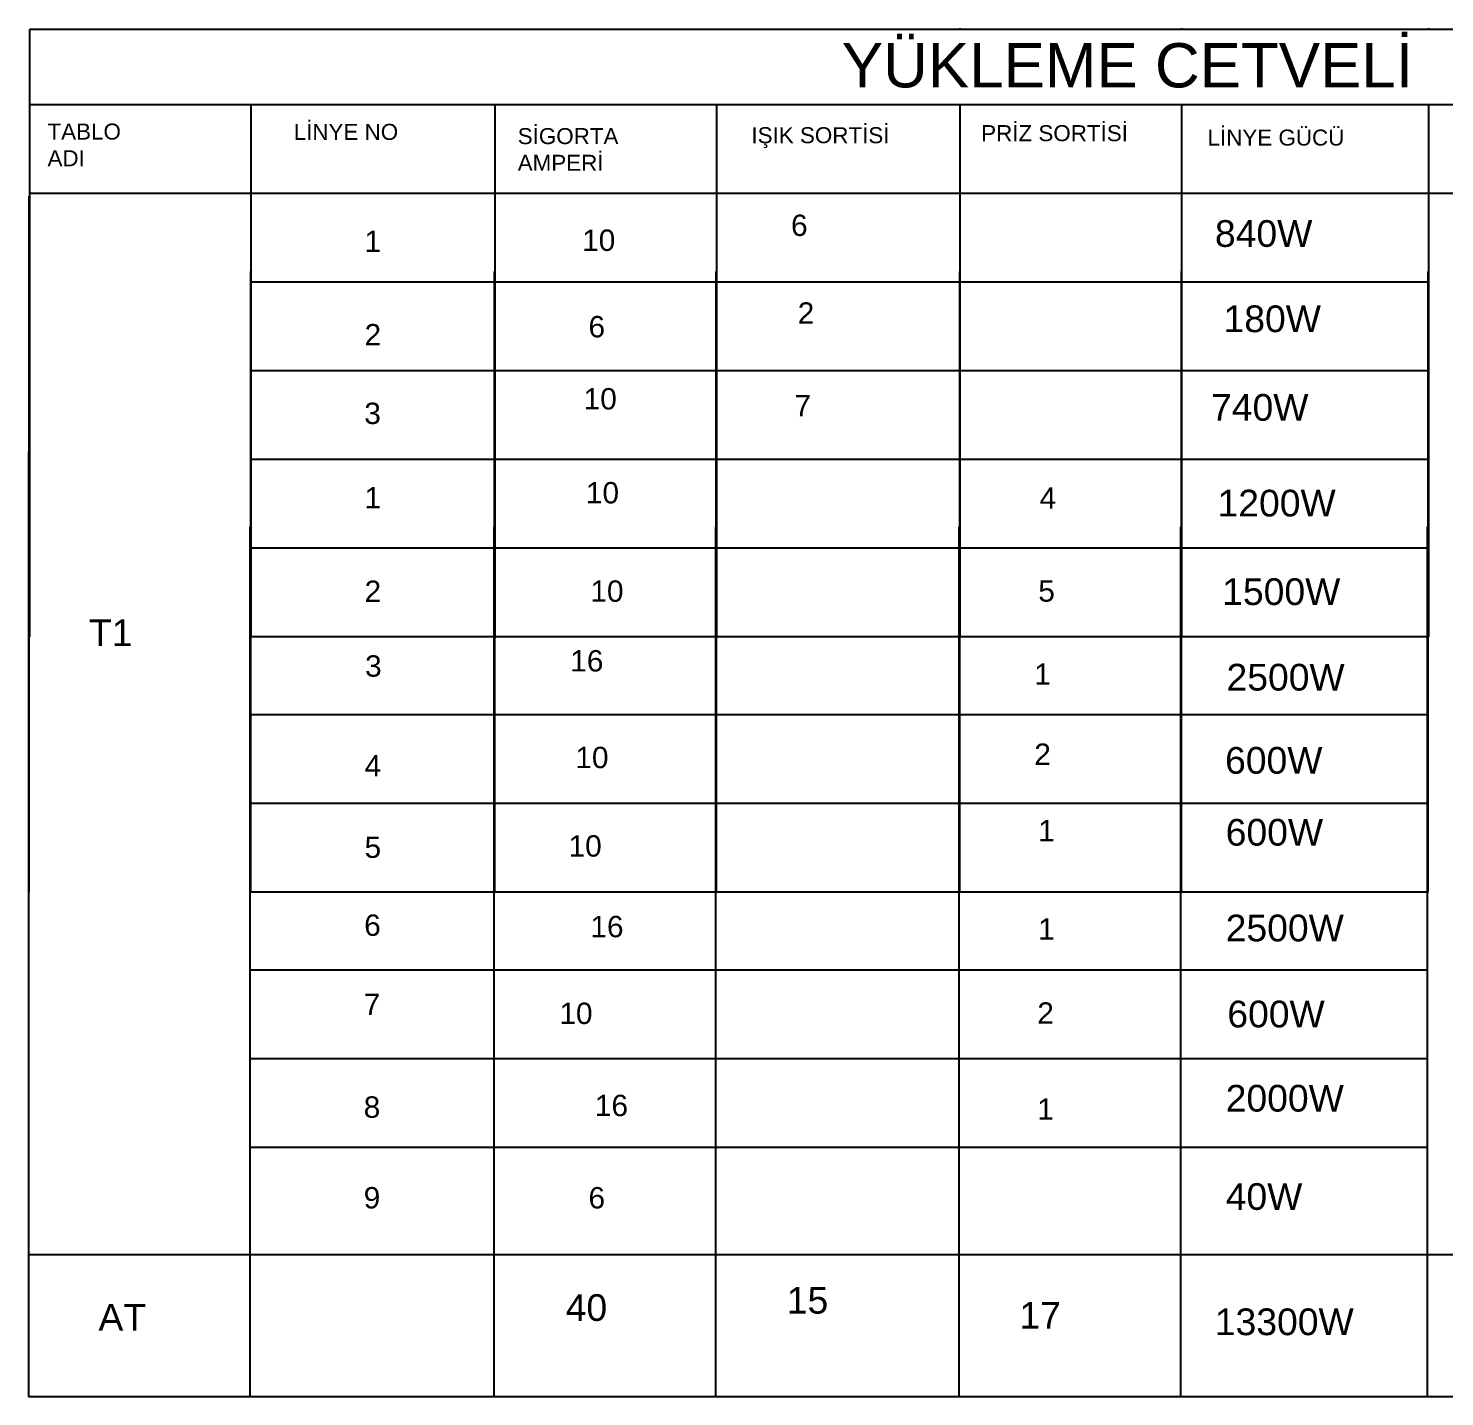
# Model space of a CAD drawing. Header units: millimetres. Extents: x 1527 to 1731, y 654 to 738.
# Drawn here: x 1566.03 to 1592.55, y 671.8 to 697.42 of the extents above; entities that cross this region are included whole.
import ezdxf

# ---------------------------------------------------------------- set-up
doc = ezdxf.new("R2010")
doc.units = ezdxf.units.MM
doc.layers.add('semboller', color=7, linetype='Continuous')
doc.styles.get("Standard").update_dxf_attribs({"font": 'arial.ttf'})

msp = doc.modelspace()

# ---------------------------------------------------------------- linework, layer by layer
for p, q in [((1592.249, 697.424), (1592.249, 697.403)), ((1592.249, 695.992), (1592.249, 686.032)), ((1592.238, 692.87), (1592.238, 681.249)), ((1592.24, 692.873), (1592.24, 681.252)), ((1592.229, 688.09), (1592.229, 676.469)), ((1592.229, 686.079), (1592.229, 674.458)), ((1587.635, 686.032), (1570.185, 686.032)), ((1592.249, 686.032), (1587.635, 686.032)), ((1592.229, 683.423), (1592.229, 671.802)), ((1587.626, 681.252), (1570.185, 681.252)), ((1587.624, 681.249), (1570.185, 681.249)), ((1592.238, 681.249), (1587.624, 681.249)), ((1592.24, 681.252), (1587.626, 681.252)), ((1587.616, 676.469), (1570.185, 676.469)), ((1592.229, 676.469), (1587.616, 676.469)), ((1587.616, 674.458), (1566.035, 674.458)), ((1609.197, 674.458), (1587.616, 674.458)), ((1587.616, 671.802), (1566.035, 671.802)), ((1609.197, 671.802), (1587.616, 671.802))]:
    msp.add_line(p, q)
at = {"layer": 'semboller'}
for p, q in [((1609.216, 697.403), (1566.054, 697.403)), ((1566.054, 697.403), (1566.054, 686.032)), ((1583.485, 697.403), (1583.485, 697.424)), ((1587.635, 697.403), (1587.635, 697.424)), ((1587.635, 695.992), (1566.054, 695.992)), ((1570.204, 695.992), (1570.204, 686.032)), ((1574.77, 695.992), (1574.77, 686.032)), ((1578.92, 695.992), (1578.92, 686.032)), ((1583.485, 686.032), (1583.485, 695.992)), ((1587.635, 686.032), (1587.635, 695.992)), ((1609.216, 695.992), (1587.635, 695.992)), ((1566.044, 694.281), (1566.044, 681.249)), ((1566.045, 694.284), (1566.045, 681.252)), ((1587.635, 694.332), (1566.054, 694.332)), ((1609.216, 694.332), (1587.635, 694.332)), ((1570.194, 692.87), (1570.194, 681.249)), ((1570.196, 692.873), (1570.196, 681.252)), ((1574.759, 692.87), (1574.759, 681.249)), ((1574.761, 692.873), (1574.761, 681.252)), ((1578.909, 692.87), (1578.909, 681.249)), ((1578.911, 692.873), (1578.911, 681.252)), ((1583.474, 681.249), (1583.474, 692.87)), ((1583.476, 681.252), (1583.476, 692.873)), ((1587.624, 681.249), (1587.624, 692.87)), ((1587.626, 681.252), (1587.626, 692.873)), ((1587.635, 692.672), (1570.204, 692.672)), ((1592.249, 692.672), (1587.635, 692.672)), ((1587.635, 691.012), (1570.204, 691.012)), ((1592.249, 691.012), (1587.635, 691.012)), ((1566.035, 689.501), (1566.035, 676.469)), ((1587.635, 689.352), (1570.204, 689.352)), ((1592.249, 689.352), (1587.635, 689.352)), ((1570.185, 688.09), (1570.185, 676.469)), ((1574.75, 688.09), (1574.75, 676.469)), ((1578.9, 688.09), (1578.9, 676.469)), ((1583.466, 676.469), (1583.466, 688.09)), ((1587.616, 676.469), (1587.616, 688.09)), ((1587.635, 687.692), (1570.204, 687.692)), ((1592.249, 687.692), (1587.635, 687.692)), ((1566.035, 687.49), (1566.035, 674.458)), ((1570.185, 686.079), (1570.185, 674.458)), ((1574.75, 686.079), (1574.75, 674.458)), ((1578.9, 686.079), (1578.9, 674.458)), ((1583.466, 674.458), (1583.466, 686.079)), ((1587.616, 674.458), (1587.616, 686.079)), ((1587.635, 686.032), (1570.204, 686.032)), ((1592.249, 686.032), (1587.635, 686.032)), ((1566.035, 684.834), (1566.035, 671.802)), ((1587.624, 684.569), (1570.194, 684.569)), ((1592.238, 684.569), (1587.624, 684.569)), ((1570.185, 683.423), (1570.185, 671.802)), ((1574.75, 683.423), (1574.75, 671.802)), ((1578.9, 683.423), (1578.9, 671.802)), ((1583.466, 671.802), (1583.466, 683.423)), ((1587.616, 671.802), (1587.616, 683.423)), ((1587.624, 682.909), (1570.194, 682.909)), ((1592.238, 682.909), (1587.624, 682.909)), ((1587.616, 679.789), (1570.185, 679.789)), ((1592.229, 679.789), (1587.616, 679.789)), ((1587.616, 678.129), (1570.185, 678.129)), ((1592.229, 678.129), (1587.616, 678.129))]:
    msp.add_line(p, q, dxfattribs=at)

# ---------------------------------------------------------------- texts
at = {"layer": 'semboller', "attachment_point": 1}
for s, width, heights, insert, char_height in [('YÜKLEME CETVELİ', 17.34627, [0], (1581.266, 697.147), 0.83004), ('TABLO ADI', 0.24901, [0], (1566.394, 695.641), 0.3), ('LİNYE NO', 2.10683, [1.303], (1571.003, 695.635), 0.3), ('SİGORTA AMPERİ', 1.66102, [1.224], (1575.198, 695.556), 0.3), ('IŞIK SORTİSİ', 3.63648, [0], (1579.574, 695.573), 0.3), ('PRİZ SORTİSİ', 3.63648, [0], (1583.876, 695.611), 0.3), ('LİNYE GÜCÜ', 3.63648, [0], (1588.114, 695.529), 0.3), ('6', 1.12571, [1.245], (1580.315, 693.936), 0.4), ('840W', 3.63648, [0], (1588.252, 693.832), 0.5), ('1', 1.12571, [1.245], (1572.33, 693.638), 0.4), ('10', 1.12571, [1.245], (1576.404, 693.656), 0.4), ('2', 1.12571, [1.245], (1580.44, 692.293), 0.4), ('180W', 3.63648, [0], (1588.413, 692.235), 0.5), ('2', 1.12571, [1.245], (1572.33, 691.887), 0.4), ('6', 1.12571, [1.245], (1576.523, 692.038), 0.4), ('10', 1.12571, [1.245], (1576.432, 690.687), 0.4), ('740W', 3.63648, [0], (1588.18, 690.576), 0.5), ('3', 1.12571, [1.245], (1572.325, 690.415), 0.4), ('7', 1.12571, [1.245], (1580.38, 690.559), 0.4), ('1', 1.12571, [1.245], (1572.33, 688.834), 0.4), ('10', 1.12571, [1.245], (1576.474, 688.928), 0.4), ('4', 1.12571, [1.245], (1584.97, 688.832), 0.4), ('1200W', 3.63648, [0], (1588.301, 688.784), 0.5), ('1500W', 3.63648, [0], (1588.388, 687.126), 0.5), ('2', 1.12571, [1.245], (1572.33, 687.083), 0.4), ('10', 1.12571, [1.245], (1576.558, 687.086), 0.4), ('5', 1.12571, [1.245], (1584.945, 687.088), 0.4), ('T1', 1.12571, [1.245], (1567.17, 686.357), 0.5), ('3', 1.12571, [1.245], (1572.34, 685.684), 0.4), ('16', 1.12571, [1.245], (1576.181, 685.781), 0.4), ('1', 1.12571, [1.245], (1584.87, 685.532), 0.4), ('2500W', 3.63648, [0], (1588.469, 685.524), 0.5), ('10', 1.12571, [1.245], (1576.277, 683.971), 0.4), ('2', 1.12571, [1.245], (1584.87, 684.032), 0.4), ('600W', 3.63648, [0], (1588.442, 683.967), 0.5), ('4', 1.12571, [1.245], (1572.33, 683.815), 0.4), ('600W', 3.63648, [0], (1588.454, 682.62), 0.5), ('1', 1.12571, [1.245], (1584.942, 682.599), 0.4), ('5', 1.12571, [1.245], (1572.33, 682.291), 0.4), ('10', 1.12571, [1.245], (1576.15, 682.315), 0.4), ('6', 1.12571, [1.245], (1572.323, 680.831), 0.4), ('16', 1.12571, [1.245], (1576.558, 680.805), 0.4), ('1', 1.12571, [1.245], (1584.942, 680.759), 0.4), ('2500W', 3.63648, [0], (1588.454, 680.828), 0.5), ('7', 1.12571, [1.245], (1572.314, 679.349), 0.4), ('10', 1.12571, [1.245], (1575.978, 679.18), 0.4), ('2', 1.12571, [1.245], (1584.926, 679.185), 0.4), ('600W', 3.63648, [0], (1588.484, 679.217), 0.5), ('2000W', 3.63648, [0], (1588.454, 677.64), 0.5), ('8', 1.12571, [1.245], (1572.314, 677.425), 0.4), ('16', 1.12571, [1.245], (1576.642, 677.455), 0.4), ('1', 1.12571, [1.245], (1584.926, 677.388), 0.4), ('9', 1.12571, [1.245], (1572.314, 675.727), 0.4), ('6', 1.12571, [1.245], (1576.523, 675.727), 0.4), ('40W', 3.63648, [0], (1588.454, 675.8), 0.5), ('40', 1.12571, [1.245], (1576.096, 673.721), 0.5), ('15', 1.12571, [1.245], (1580.236, 673.857), 0.5), ('AT', 1.12571, [1.245], (1567.348, 673.538), 0.5), ('17', 3.63648, [0], (1584.592, 673.575), 0.5), ('13300W', 3.63648, [0], (1588.25, 673.454), 0.5)]:
    msp.add_mtext_dynamic_manual_height_columns(s, width=width, gutter_width=0.083, heights=heights, dxfattribs=dict(at, insert=insert, char_height=char_height))

doc.saveas('drawing.dxf')
